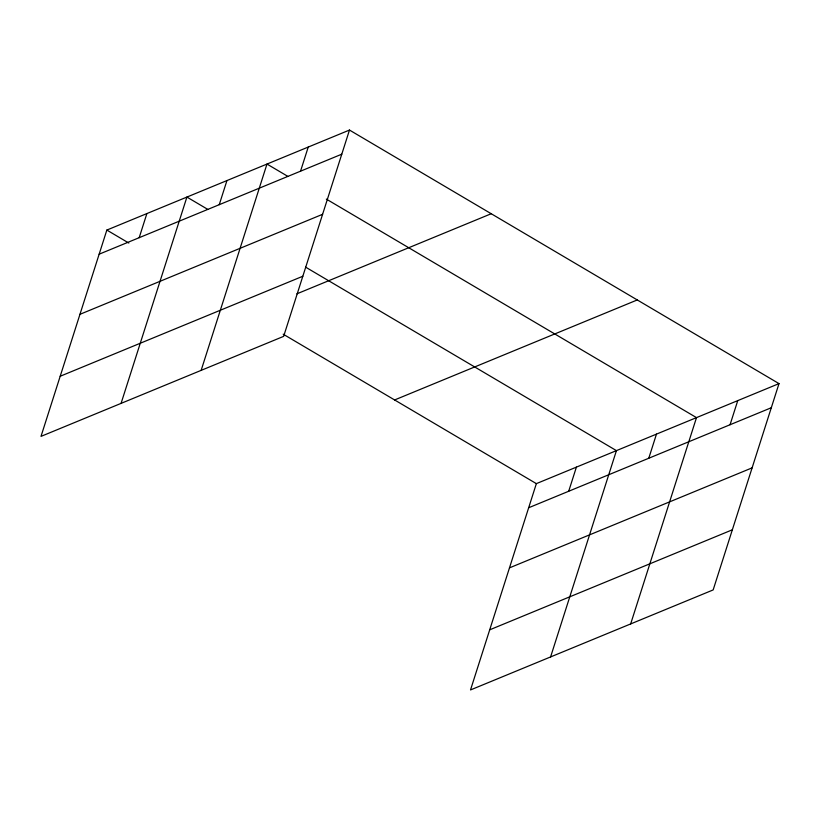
<?xml version="1.0" encoding="UTF-8"?>
<svg xmlns="http://www.w3.org/2000/svg" width="820" height="820" viewBox="0 0 820 820"><rect width="100%" height="100%" fill="white"/><g stroke="black" fill="none" stroke-linecap="round" stroke-linejoin="round"><path stroke-width="1.23" d="M349.484 130.062L106.846 230.071L41 436.383L283.638 336.364L349.484 130.062L779 383.616L713.154 589.928L470.516 689.938L536.362 483.636L779 383.616M139.185 237.687L146.882 213.569M121.073 403.378L186.909 197.066L207.788 209.387M219.247 204.682L226.945 180.564M201.146 370.373L266.982 164.061L287.861 176.382M300.54 171.185L308.238 147.057M568.701 491.252L576.399 467.133M550.589 656.933L616.435 450.631L305.583 267.125M648.774 458.247L656.471 434.128M630.662 623.938L696.498 417.626L326.319 199.086M730.056 424.739L737.754 400.621M99.148 254.19L341.786 154.18M79.96 314.316L322.598 214.307M60.188 376.257L302.826 276.248M296.861 293.847L491.221 213.733M394.615 399.955L637.263 299.946M528.664 507.754L771.302 407.735M509.476 567.87L752.114 467.861M489.704 629.822L732.342 529.802M106.846 230.071L128.822 243.048M283.197 334.181L536.362 483.636"/></g></svg>
